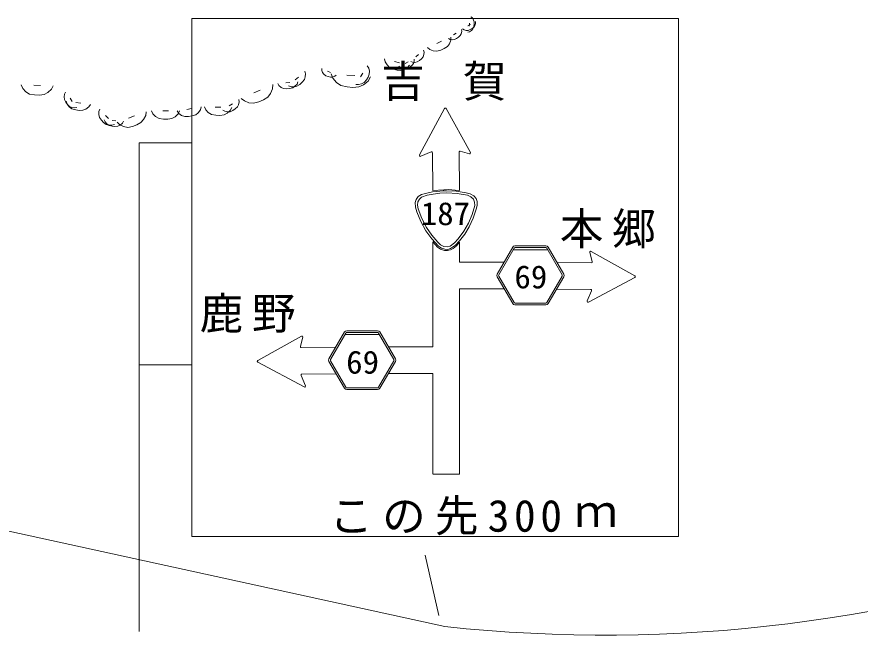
# Model space of a CAD drawing. Units: millimetres, scale not verified. Extents: x 40000 to 680000, y 20000 to 380000.
# Drawn here: x 207418 to 255764, y 284562 to 320015 of the extents above; entities that cross this region are included whole.
import ezdxf
from ezdxf.enums import TextEntityAlignment as Align

# ---------------------------------------------------------------- set-up
doc = ezdxf.new("R2010")
doc.units = ezdxf.units.MM
doc.header["$LTSCALE"] = 1000
doc.layers.add('S-BGD', color=7, linetype='Continuous', lineweight=13)
doc.styles.add('ＭＳ ゴシック', font='')
doc.styles.get('ＭＳ ゴシック').set_extended_font_data('MS Gothic')

msp = doc.modelspace()

# ---------------------------------------------------------------- linework, layer by layer
at = {"layer": 'S-BGD'}
for p, q in [((217442, 319916), (217442, 290216)), ((245342, 319916), (217442, 319916)), ((233269, 319494), (233417, 319577)), ((233341, 319486), (233376, 319663)), ((233445, 320015), (233531, 319950)), ((233531, 319950), (233602, 319835)), ((233602, 319835), (233640, 319725)), ((233636, 319591), (233610, 319458)), ((233640, 319725), (233636, 319591)), ((233719, 319642), (233680, 319521)), ((233713, 319744), (233719, 319642)), ((245342, 290216), (245342, 319916)), ((232459, 318979), (232607, 319081)), ((232920, 319178), (232890, 319046)), ((232904, 319285), (232920, 319178)), ((233058, 319271), (232972, 319327)), ((233170, 319236), (233058, 319271)), ((233287, 319236), (233170, 319236)), ((233376, 319164), (233271, 319134)), ((233414, 319283), (233287, 319236)), ((233480, 319230), (233376, 319164)), ((233525, 319346), (233414, 319283)), ((233561, 319324), (233480, 319230)), ((233624, 319426), (233525, 319346)), ((233610, 319458), (233561, 319324)), ((233680, 319521), (233624, 319426)), ((231500, 318494), (231768, 318614)), ((232259, 318724), (232163, 318776)), ((232299, 318679), (232213, 318476)), ((232380, 318698), (232259, 318724)), ((232305, 318855), (232299, 318679)), ((232503, 318709), (232380, 318698)), ((232632, 318771), (232503, 318709)), ((232744, 318847), (232632, 318771)), ((232840, 318941), (232744, 318847)), ((232890, 319046), (232840, 318941)), ((231101, 318142), (230963, 318253)), ((231289, 318065), (231101, 318142)), ((231918, 318198), (231717, 318108)), ((232101, 318321), (231918, 318198)), ((232213, 318476), (232101, 318321)), ((230294, 317721), (230442, 317850)), ((230713, 317728), (230620, 317614)), ((230754, 317849), (230713, 317728)), ((230738, 318110), (230769, 317996)), ((230769, 317996), (230754, 317849)), ((231491, 318047), (231289, 318065)), ((231717, 318108), (231491, 318047)), ((227507, 317206), (227588, 317080)), ((228540, 317435), (228501, 317609)), ((228639, 317256), (228540, 317435)), ((228787, 317115), (228639, 317256)), ((229075, 317461), (229362, 317387)), ((229419, 317109), (229326, 317181)), ((229677, 317348), (229853, 317431)), ((229936, 317239), (229821, 317104)), ((229958, 317158), (229826, 317095)), ((230078, 317241), (229958, 317158)), ((230108, 317418), (229998, 317462)), ((230150, 317345), (230078, 317241)), ((230243, 317405), (230108, 317418)), ((230204, 317481), (230150, 317345)), ((230205, 317598), (230204, 317481)), ((230376, 317433), (230243, 317405)), ((230509, 317516), (230376, 317433)), ((230620, 317614), (230509, 317516)), ((223925, 316898), (223966, 316755)), ((223966, 316755), (223950, 316568)), ((224899, 316941), (224893, 317051)), ((224941, 316823), (224899, 316941)), ((225016, 316722), (224941, 316823)), ((225138, 316643), (225016, 316722)), ((225226, 316903), (225392, 316829)), ((225538, 316502), (225433, 316756)), ((225726, 316681), (225642, 316611)), ((226341, 316681), (226794, 316644)), ((227118, 316567), (227248, 316780)), ((227622, 316735), (227553, 316562)), ((227588, 317080), (227626, 316897)), ((227626, 316897), (227622, 316735)), ((229003, 317021), (228787, 317115)), ((229218, 316965), (229003, 317021)), ((229439, 316946), (229218, 316965)), ((229544, 317061), (229419, 317109)), ((229625, 316998), (229439, 316946)), ((229678, 317052), (229544, 317061)), ((229821, 317104), (229625, 316998)), ((229826, 317095), (229678, 317052)), ((222446, 316081), (222372, 316200)), ((222835, 316237), (223067, 316256)), ((223370, 316398), (223555, 316565)), ((223530, 316293), (223479, 316164)), ((223784, 316268), (223645, 316143)), ((223900, 316414), (223784, 316268)), ((223950, 316568), (223900, 316414)), ((225263, 316587), (225138, 316643)), ((225395, 316554), (225263, 316587)), ((225513, 316566), (225395, 316554)), ((225642, 316611), (225513, 316566)), ((225735, 316257), (225538, 316502)), ((225995, 316082), (225735, 316257)), ((227327, 316251), (227177, 316167)), ((227562, 316336), (227294, 316124)), ((227456, 316402), (227327, 316251)), ((227553, 316562), (227456, 316402)), ((227701, 316570), (227562, 316336)), ((207753, 315909), (207656, 316110)), ((207924, 315719), (207753, 315909)), ((208143, 315589), (207924, 315719)), ((208396, 316092), (208767, 316082)), ((209405, 315867), (209197, 315683)), ((209507, 316064), (209405, 315867)), ((210150, 315580), (210209, 315698)), ((221002, 315656), (221363, 315813)), ((222074, 315893), (221957, 315621)), ((222085, 316128), (222074, 315893)), ((222565, 315974), (222446, 316081)), ((222710, 315907), (222565, 315974)), ((222895, 315893), (222710, 315907)), ((223068, 315907), (222895, 315893)), ((223140, 316011), (222999, 316065)), ((223237, 315949), (223068, 315907)), ((223311, 315998), (223140, 316011)), ((223361, 316035), (223237, 315949)), ((223478, 316035), (223311, 315998)), ((223479, 316164), (223361, 316035)), ((223645, 316143), (223478, 316035)), ((226347, 315996), (225995, 316082)), ((226688, 315968), (226347, 315996)), ((227027, 315998), (226688, 315968)), ((227009, 316130), (226859, 316141)), ((227177, 316167), (227009, 316130)), ((227294, 316124), (227027, 315998)), ((208433, 315535), (208143, 315589)), ((208711, 315528), (208433, 315535)), ((208985, 315568), (208711, 315528)), ((209197, 315683), (208985, 315568)), ((210124, 315432), (210150, 315580)), ((210142, 315282), (210124, 315432)), ((210222, 315128), (210142, 315282)), ((210468, 315346), (210598, 315170)), ((220149, 315271), (220165, 315140)), ((220463, 315191), (220280, 315341)), ((221558, 315254), (221287, 315136)), ((221805, 315415), (221558, 315254)), ((221957, 315621), (221805, 315415)), ((210320, 314996), (210222, 315128)), ((210308, 315017), (210252, 315177)), ((210421, 314861), (210308, 315017)), ((210437, 314882), (210320, 314996)), ((210576, 314745), (210421, 314861)), ((210567, 314826), (210437, 314882)), ((210729, 314795), (210567, 314826)), ((210790, 314681), (210576, 314745)), ((210857, 314819), (210729, 314795)), ((210807, 315103), (211085, 315066)), ((211376, 314730), (211207, 314661)), ((211547, 314852), (211376, 314730)), ((211640, 314992), (211547, 314852)), ((217159, 314710), (217436, 314756)), ((217992, 314849), (217944, 314687)), ((218248, 314689), (218166, 314860)), ((218796, 314842), (219110, 314833)), ((219593, 314910), (219778, 315030)), ((219740, 314814), (219652, 314647)), ((219938, 314739), (219799, 314649)), ((220060, 314851), (219938, 314739)), ((220125, 314979), (220060, 314851)), ((220165, 315140), (220125, 314979)), ((220714, 315085), (220463, 315191)), ((220983, 315057), (220714, 315085)), ((221287, 315136), (220983, 315057)), ((231929, 314755), (230507, 312094)), ((233421, 312246), (232024, 314755)), ((210998, 314653), (210790, 314681)), ((211207, 314661), (210998, 314653)), ((212117, 314414), (212126, 314581)), ((212158, 314252), (212117, 314414)), ((212126, 314581), (212174, 314719)), ((212267, 314093), (212158, 314252)), ((212508, 314367), (212674, 314191)), ((213826, 314215), (214159, 314335)), ((214803, 314365), (214681, 314128)), ((214826, 314576), (214803, 314365)), ((215220, 314455), (215131, 314629)), ((215374, 314293), (215220, 314455)), ((215569, 314184), (215374, 314293)), ((215779, 314629), (216103, 314629)), ((216488, 314289), (216306, 314184)), ((216666, 314455), (216488, 314289)), ((216705, 314481), (216603, 314617)), ((216751, 314629), (216666, 314455)), ((216860, 314364), (216705, 314481)), ((217042, 314298), (216860, 314364)), ((217266, 314300), (217042, 314298)), ((217475, 314334), (217266, 314300)), ((217674, 314403), (217475, 314334)), ((217815, 314519), (217674, 314403)), ((217944, 314687), (217815, 314519)), ((218393, 314527), (218248, 314689)), ((218578, 314415), (218393, 314527)), ((218825, 314369), (218578, 314415)), ((219061, 314362), (218825, 314369)), ((219294, 314394), (219061, 314362)), ((219339, 314603), (219223, 314669)), ((219474, 314491), (219294, 314394)), ((219487, 314567), (219339, 314603)), ((219652, 314647), (219474, 314491)), ((219638, 314577), (219487, 314567)), ((219799, 314649), (219638, 314577)), ((212392, 313961), (212267, 314093)), ((212537, 313852), (212392, 313961)), ((212480, 313993), (212429, 314117)), ((212576, 313873), (212480, 313993)), ((212688, 313807), (212537, 313852)), ((212703, 313787), (212576, 313873)), ((212869, 313796), (212688, 313807)), ((212876, 313744), (212703, 313787)), ((213008, 313839), (212869, 313796)), ((212873, 314080), (213096, 314062)), ((213316, 313828), (213159, 313974)), ((213340, 313806), (213209, 313745)), ((213534, 313719), (213316, 313828)), ((213472, 313910), (213340, 313806)), ((213540, 314025), (213472, 313910)), ((214302, 313822), (214052, 313732)), ((214533, 313952), (214302, 313822)), ((214681, 314128), (214533, 313952)), ((215824, 314143), (215569, 314184)), ((216067, 314143), (215824, 314143)), ((216306, 314184), (216067, 314143)), ((213043, 313730), (212876, 313744)), ((213209, 313745), (213043, 313730)), ((213775, 313678), (213534, 313719)), ((214052, 313732), (213775, 313678)), ((214422, 312788), (214422, 284767)), ((214422, 312788), (217442, 312788)), ((232838, 312312), (233359, 312167)), ((230576, 312019), (231163, 312271)), ((231239, 312222), (231261, 310056)), ((232793, 310050), (232770, 312259)), ((230615, 309827), (230846, 309895)), ((230846, 309895), (231252, 309990)), ((231252, 309990), (231670, 310025)), ((231261, 310056), (231897, 310100)), ((231292, 309853), (231670, 309904)), ((231670, 310025), (231857, 310036)), ((231670, 309904), (232064, 309926)), ((231857, 310036), (232053, 310048)), ((231897, 310100), (232169, 310110)), ((232053, 310048), (232613, 310016)), ((232064, 309926), (232661, 309885)), ((232169, 310110), (232543, 310078)), ((232543, 310078), (232793, 310050)), ((232613, 310016), (233177, 309922)), ((233177, 309922), (233405, 309870)), ((230252, 309370), (230309, 309550)), ((230309, 309550), (230424, 309709)), ((230414, 309399), (230493, 309553)), ((230424, 309709), (230615, 309827)), ((230493, 309553), (230621, 309672)), ((230621, 309672), (230941, 309789)), ((230941, 309789), (231292, 309853)), ((232661, 309885), (233248, 309784)), ((233248, 309784), (233438, 309699)), ((233405, 309870), (233618, 309758)), ((233438, 309699), (233593, 309560)), ((233593, 309560), (233664, 309386)), ((233618, 309758), (233743, 309609)), ((233743, 309609), (233816, 309425)), ((233816, 309425), (233811, 309202)), ((230271, 309097), (230252, 309370)), ((230348, 308840), (230271, 309097)), ((230387, 309211), (230414, 309399)), ((230423, 309016), (230387, 309211)), ((230635, 308458), (230423, 309016)), ((233674, 309200), (233524, 308688)), ((233745, 308979), (233571, 308463)), ((233664, 309386), (233674, 309200)), ((233811, 309202), (233745, 308979)), ((230580, 308282), (230348, 308840)), ((230896, 307938), (230635, 308458)), ((233524, 308688), (233314, 308185)), ((233571, 308463), (233343, 307974)), ((230868, 307750), (230580, 308282)), ((233314, 308185), (233044, 307723)), ((233343, 307974), (233093, 307561)), ((231205, 307288), (230868, 307750)), ((231204, 307490), (230896, 307938)), ((231551, 307091), (231204, 307490)), ((233044, 307723), (232723, 307293)), ((233093, 307561), (232791, 307181)), ((231583, 306871), (231205, 307288)), ((231272, 306264), (231272, 307113)), ((231272, 307113), (231530, 306807)), ((231712, 306941), (231551, 307091)), ((232517, 307059), (232266, 306867)), ((232723, 307293), (232517, 307059)), ((232791, 307181), (232557, 306929)), ((232619, 306883), (232804, 307103)), ((232804, 305949), (232804, 307103)), ((231530, 306807), (231709, 306691)), ((231755, 306753), (231583, 306871)), ((231709, 306691), (231929, 306619)), ((231894, 306852), (231712, 306941)), ((231951, 306692), (231755, 306753)), ((232082, 306829), (231894, 306852)), ((231929, 306619), (232100, 306615)), ((232127, 306681), (231951, 306692)), ((232266, 306867), (232082, 306829)), ((232100, 306615), (232284, 306651)), ((232288, 306730), (232127, 306681)), ((232284, 306651), (232440, 306727)), ((232557, 306929), (232288, 306730)), ((232440, 306727), (232619, 306883)), ((235844, 306805), (234955, 305268)), ((235922, 306745), (235046, 305230)), ((235898, 306655), (237825, 306655)), ((237749, 306880), (235974, 306880)), ((237736, 306782), (235987, 306782)), ((238677, 305230), (237801, 306745)), ((238768, 305267), (237879, 306805)), ((240337, 306565), (242844, 305169)), ((231272, 301089), (231272, 306264)), ((240403, 305983), (240259, 306503)), ((232804, 305949), (235349, 305949)), ((238382, 305935), (240350, 305915)), ((234955, 305117), (235844, 303580)), ((235046, 305155), (235922, 303640)), ((238677, 305155), (237801, 303640)), ((238768, 305117), (237879, 303580)), ((242843, 305075), (240185, 303654)), ((232804, 293787), (232804, 304419)), ((232804, 304419), (235359, 304419)), ((240313, 304385), (238357, 304406)), ((240110, 303723), (240362, 304310)), ((147339, 303572), (231954, 285057)), ((237749, 303505), (235974, 303505)), ((235987, 303602), (237736, 303602)), ((223739, 301705), (221232, 300309)), ((225308, 300407), (226197, 301945)), ((225399, 300370), (226275, 301885)), ((228178, 301795), (226251, 301795)), ((226327, 302020), (228102, 302020)), ((226340, 301922), (228089, 301922)), ((228154, 301885), (229030, 300370)), ((228232, 301945), (229121, 300407)), ((223673, 301123), (223817, 301643)), ((225694, 301075), (223725, 301055)), ((231272, 301089), (228727, 301089)), ((225308, 300257), (226197, 298720)), ((225399, 300295), (226275, 298780)), ((229030, 300295), (228154, 298780)), ((229121, 300257), (228232, 298720)), ((214422, 300061), (217442, 300061)), ((221233, 300215), (223891, 298794)), ((223966, 298863), (223714, 299450)), ((223763, 299525), (225719, 299546)), ((231272, 299559), (228717, 299559)), ((231272, 299559), (231272, 293803)), ((226327, 298645), (228102, 298645)), ((228089, 298742), (226340, 298742)), ((232804, 293787), (231270, 293787)), ((245342, 290216), (217442, 290216)), ((231609, 285695), (230830, 289143))]:
    msp.add_line(p, q, dxfattribs=at)
for centre, radius, start, end in [((231976, 314729), 54, 29.102, 151.8845), ((232824, 312260), 54, 74.4914, 180.6043), ((230555, 312069), 54, 151.8845, 293.2141), ((231185, 312221), 54, 0.6042, 113.2141), ((233373, 312219), 54, 254.4914, 29.102), ((235974, 306730), 150, 90, 149.9633), ((235987, 306707), 75, 90, 149.9633), ((237736, 306707), 75, 30.0366, 90), ((237749, 306730), 150, 30.0366, 90), ((240311, 306518), 53.9, 60.898, 195.5086), ((240351, 305969), 53.9, 269.3958, 15.5086), ((235085, 305192), 150, 149.9633, 210.0367), ((235111, 305192), 75, 149.9633, 210.0367), ((238612, 305192), 75, 329.9631, 30.0366), ((238638, 305192), 150, 329.9631, 30.0366), ((242818, 305122), 53.9, 298.1155, 60.898), ((240312, 304331), 53.9, 336.7859, 89.3958), ((235987, 303677), 75, 210.0367, 270), ((237736, 303677), 75, 270, 329.9631), ((240160, 303702), 53.9, 156.7859, 298.1155), ((235974, 303655), 150, 210.0367, 270), ((237749, 303655), 150, 270, 329.9631), ((223765, 301658), 53.9, 344.4914, 119.102), ((226327, 301870), 150, 90, 149.9634), ((226340, 301847), 75, 90, 149.9634), ((228089, 301847), 75, 30.0367, 90), ((228102, 301870), 150, 30.0367, 90), ((223725, 301108), 53.9, 164.4914, 270.6042), ((221258, 300262), 53.9, 119.102, 241.8845), ((225438, 300332), 150, 149.9634, 210.0369), ((225464, 300332), 75, 149.9634, 210.0369), ((228965, 300332), 75, 329.9633, 30.0367), ((228991, 300332), 150, 329.9633, 30.0367), ((223764, 299471), 53.9, 90.6042, 203.2141), ((223916, 298842), 53.9, 241.8845, 23.2141), ((226340, 298817), 75, 210.0369, 270), ((228089, 298817), 75, 270, 329.9633), ((226327, 298795), 150, 210.0369, 270), ((228102, 298795), 150, 270, 329.9633), ((241112, 369562), 85000, 263.81482, 290.3801)]:
    msp.add_arc(centre, radius, start, end, dxfattribs=at)

# ---------------------------------------------------------------- texts
at = {"layer": 'S-BGD', "style": 'ＭＳ ゴシック', "width": 1.05}
for s, p in [('187', (230574, 307676)), ('69', (235943, 304050)), ('69', (226298, 299159))]:
    msp.add_text(s, height=1320, dxfattribs=at).set_placement(p, align=Align.BOTTOM_LEFT)
at = {"layer": 'S-BGD', "style": 'ＭＳ ゴシック'}
msp.add_text('ｍ', height=1833, dxfattribs=at).set_placement((239373, 290213), align=Align.BOTTOM_LEFT)
at = {"layer": 'S-BGD', "char_height": 1833, "attachment_point": 7, "style": 'ＭＳ ゴシック'}
for s, insert in [('\\T1.25;吉\\~賀', (228304, 315187)), ('\\T1.2;本郷', (238544, 306748)), ('\\T1.2;鹿野', (217898, 301902)), ('\\T1.21;この先300', (225333, 290281))]:
    msp.add_mtext(s, dxfattribs=dict(at, insert=insert))

doc.saveas('drawing.dxf')
